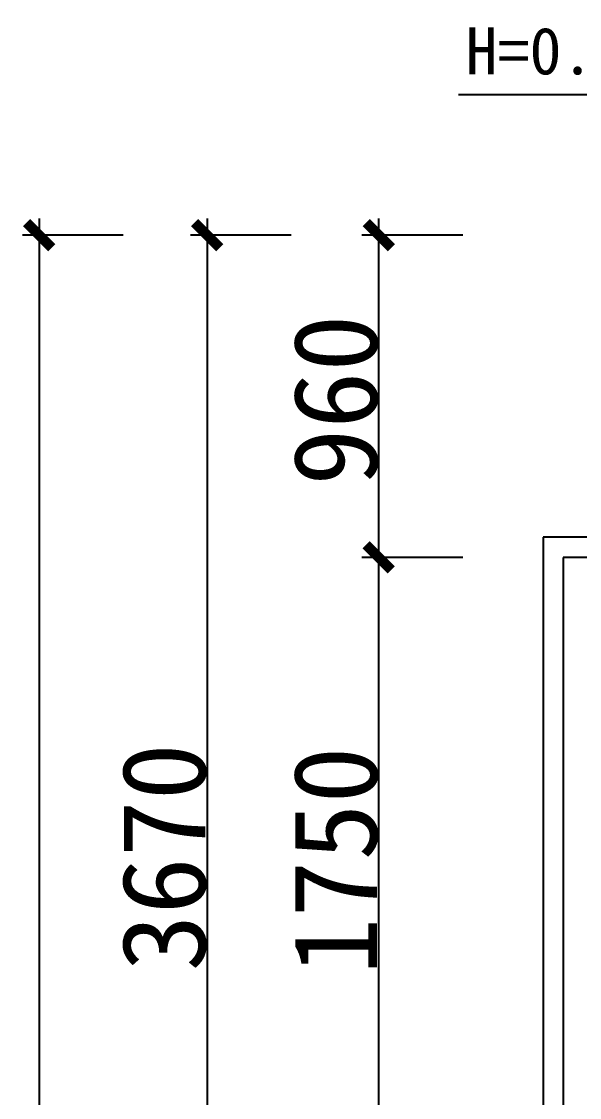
# Model space of a CAD drawing. Extents: x -74236 to 286982, y -14633 to 132816.
# Drawn here: x 115173 to 116833, y 112355 to 115561 of the extents above; entities that cross this region are included whole.
import ezdxf

# ---------------------------------------------------------------- set-up
doc = ezdxf.new("R2010")
doc.units = 0
doc.header["$LTSCALE"] = 10
doc.header["$MEASUREMENT"] = 0
doc.layers.add('8强弱电布置', color=3, linetype='Continuous')
doc.styles.add('pw50', font='simhei.ttf', dxfattribs={"height": 100})
doc.styles.add('ROMANS', font='romans.shx', dxfattribs={"width": 0.7, "bigfont": 'hzdxf.shx'})
doc.styles.add('宋体', font='')
doc.styles.get('宋体').set_extended_font_data('SimSun')
doc.dimstyles.new('TZ1-1', dxfattribs={"dimscale": 60, "dimtxt": 1.5, "dimasz": 1.5, "dimexe": 2, "dimexo": 1, "dimgap": 1, "dimtad": 1, "dimdec": 0, "dimrnd": 0.7, "dimzin": 0, "dimdsep": 46, "dimtxsty": 'ROMANS', "dimblk": 'ARCHTICK', "dimcen": 0, "dimdle": 2, "dimclrd": 250, "dimclre": 9, "dimclrt": 1, "dimadec": 0, "dimazin": 0, "dimtfac": 1, "dimtdec": 0, "dimtix": 1, "dimtmove": 2, "dimatfit": 3, "dimldrblk": 'DOT', "dimfxl": 1, "dimtolj": 1, "dimtzin": 0, "dimarcsym": 0})

# ---------------------------------------------------------------- blocks, each defined once
blk = doc.blocks.new('_Dot')
at = {"color": 0, "linetype": 'ByBlock', "lineweight": -2}
blk.add_line((-0.5, 0), (-1, 0), dxfattribs=at)
at = {"color": 0, "linetype": 'ByBlock', "const_width": 0.5}
blk.add_lwpolyline([(-0.25, 0, 1), (0.25, 0, 1)], format="xyb", close=True, dxfattribs=at)
blk = doc.blocks.new('fdgfsz')
at = {"color": 8}
for p, q in [((139642.2, 98927.6), (139642.2, 87737.6)), ((140142.2, 98927.6), (140142.2, 95157.6)), ((140653, 97867.6), (140653, 98927.6)), ((139892.2, 98877.6), (139592.2, 98877.6)), ((140392.2, 98877.6), (140092.2, 98877.6)), ((140903, 98877.6), (140603, 98877.6)), ((141642.2, 97977.6), (141142.2, 97977.6)), ((141142.2, 97977.6), (141142.2, 96107.6)), ((140653, 96117.6), (140653, 97967.6)), ((140903, 97917.6), (140603, 97917.6)), ((140903, 97917.6), (140603, 97917.6)), ((141882.2, 97917.6), (141202.2, 97917.6)), ((141202.2, 97917.6), (141202.2, 96167.6))]:
    blk.add_line(p, q, dxfattribs=at)
at = {"color": 8, "linetype": 'ByBlock', "const_width": 30}
for points in [[(139679.7, 98840.1), (139604.7, 98915.1)], [(140179.7, 98840.1), (140104.7, 98915.1)], [(140690.5, 98840.1), (140615.5, 98915.1)], [(140615.5, 97955.1), (140690.5, 97880.1)], [(140690.5, 97880.1), (140615.5, 97955.1)]]:
    blk.add_lwpolyline(points, dxfattribs=at)
at = {"color": 8, "style": '宋体'}
for s, p in [('960', (140648, 98130.9)), ('3670', (140137.2, 96683.7)), ('1750', (140648, 96673.9))]:
    blk.add_text(s, height=250, rotation=90, dxfattribs=at).set_placement(p)

msp = doc.modelspace()

# ---------------------------------------------------------------- block references
at = {"color": 253}
msp.add_blockref('fdgfsz', (-24417.2, 16047), dxfattribs=at)

# ---------------------------------------------------------------- texts
at = {"layer": '8强弱电布置', "color": 1, "insert": (117447.4, 115543.6), "char_height": 140, "width": 1004.632, "attachment_point": 3, "style": 'pw50'}
msp.add_mtext('H=0.8m上口', dxfattribs=at)

# ---------------------------------------------------------------- leaders
at = {"layer": '8强弱电布置'}
msp.add_leader([(117897.4, 114923.1), (117504.8, 115342.4), (116473.3, 115342.4)], dimstyle='TZ1-1', override={"dimasz": 1, "dimtad": 0, "dimfxl": 300, "dimfxlon": 1}, dxfattribs=at)

doc.saveas('drawing.dxf')
